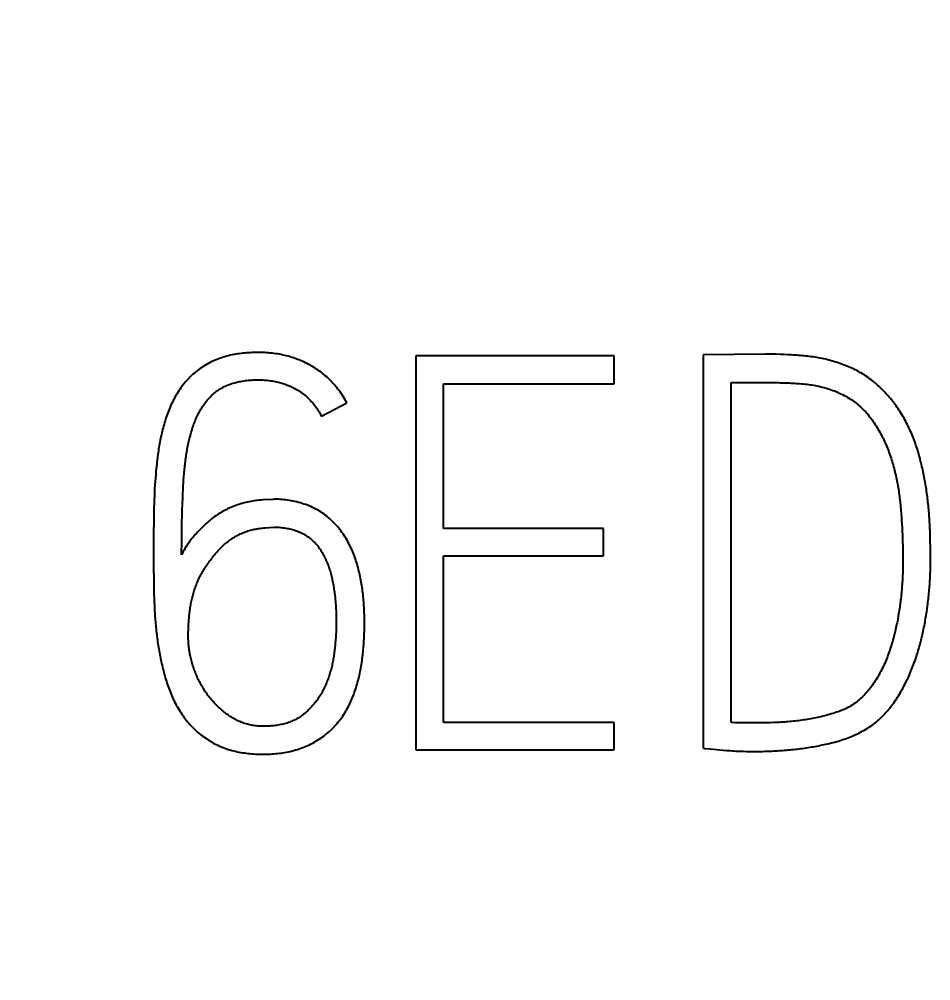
# Model space of a CAD drawing. Extents: x 0 to 420, y 0 to 297.
# Drawn here: x 124.046 to 127.734, y 167.212 to 171.105 of the extents above; entities that cross this region are included whole.
import ezdxf
from ezdxf.enums import TextEntityAlignment as Align

# ---------------------------------------------------------------- set-up
doc = ezdxf.new("R2010")
doc.units = 0
doc.header["$LTSCALE"] = 23.1
doc.layers.add('10100_DIM_FRONT', color=7, linetype='CONTINUOUS')
doc.layers.add('10500_FRONT_LABELING', color=7, linetype='CONTINUOUS')
doc.dimstyles.get("Standard").update_dxf_attribs({"dimtxt": 2.5, "dimasz": 2.5, "dimexe": 1.25, "dimexo": 0.625, "dimtad": 1, "dimcen": 2.5, "dimazin": 3, "dimtfac": 1, "dimtmove": 0, "dimatfit": 3})

# ---------------------------------------------------------------- blocks, each defined once
blk = doc.blocks.new('*D1')
at = {"layer": '10100_DIM_FRONT', "linetype": 'CONTINUOUS'}
for p, q in [((109.715618, 185.641363), (109.715618, 128.698883)), ((145.215618, 185.641363), (145.215618, 128.698883)), ((109.715618, 130.698883), (127.465618, 130.698883)), ((145.215618, 130.698883), (127.465618, 130.698883))]:
    blk.add_line(p, q, dxfattribs=at)
for points in [[(113.215618, 131.198883), (109.715618, 130.698883), (113.215618, 130.198883)], [(141.715618, 130.198883), (145.215618, 130.698883), (141.715618, 131.198883)]]:
    blk.add_solid(points, dxfattribs=at)
blk.add_text('35,5', height=3.5, dxfattribs=at).set_placement((123.63496, 131.573883), (133.13496, 131.573883), align=Align.FIT)

msp = doc.modelspace()

# ---------------------------------------------------------------- linework, layer by layer
at = {"layer": '10500_FRONT_LABELING', "color": 7, "linetype": 'CONTINUOUS'}
for p, q in [((127.1103, 169.7483), (127.0955, 169.7487)), ((125.6505, 169.7424), (125.6505, 168.1468)), ((126.4528, 169.7424), (125.6505, 169.7424)), ((126.4528, 169.6292), (126.4528, 169.7424)), ((126.8126, 169.7468), (126.8126, 168.1535)), ((127.1251, 169.7478), (127.1103, 169.7483)), ((127.1399, 169.7472), (127.1251, 169.7478)), ((127.1547, 169.7465), (127.1399, 169.7472)), ((126.9265, 168.2578), (126.9265, 169.6336)), ((125.7623, 169.0433), (125.7623, 169.6292)), ((125.7623, 169.6292), (126.4528, 169.6292)), ((125.2684, 169.4983), (125.3712, 169.5515)), ((124.6006, 169.2913), (124.5992, 169.2767)), ((124.5967, 169.2474), (124.5956, 169.2327)), ((124.5979, 169.262), (124.5967, 169.2474)), ((124.5992, 169.2767), (124.5979, 169.262)), ((124.7111, 169.2399), (124.712, 169.2525)), ((124.5947, 169.218), (124.5938, 169.2033)), ((124.5956, 169.2327), (124.5947, 169.218)), ((124.7089, 169.2021), (124.7095, 169.2147)), ((124.7095, 169.2147), (124.7103, 169.2273)), ((124.7103, 169.2273), (124.7111, 169.2399)), ((124.5925, 169.1738), (124.5919, 169.159)), ((124.5931, 169.1885), (124.5925, 169.1738)), ((124.5938, 169.2033), (124.5931, 169.1885)), ((124.7072, 169.1642), (124.708, 169.1831)), ((124.708, 169.1831), (124.7089, 169.2021)), ((124.5911, 169.1295), (124.5906, 169.1074)), ((124.5915, 169.1443), (124.5911, 169.1295)), ((124.5919, 169.159), (124.5915, 169.1443)), ((124.7065, 169.1453), (124.7072, 169.1642)), ((125.0717, 169.1609), (125.0315, 169.1587)), ((124.5906, 169.1074), (124.5901, 169.0778)), ((124.7044, 169.0695), (124.705, 169.0948)), ((124.705, 169.0948), (124.7057, 169.12)), ((127.6132, 169.117), (127.6143, 169.1028)), ((127.6143, 169.1028), (127.6153, 169.0885)), ((127.6153, 169.0885), (127.6162, 169.0743)), ((124.5901, 169.0778), (124.5894, 169.0188)), ((124.7039, 169.0442), (124.7044, 169.0695)), ((125.0405, 169.0456), (125.0762, 169.0478)), ((127.6162, 169.0743), (127.6171, 169.06)), ((127.6171, 169.06), (127.6178, 169.0457)), ((127.7306, 169.046), (127.7299, 169.0607)), ((124.5894, 169.0188), (124.5891, 168.9745)), ((124.7032, 168.9937), (124.7035, 169.019)), ((124.7035, 169.019), (124.7039, 169.0442)), ((126.4103, 169.0433), (125.7623, 169.0433)), ((126.4103, 168.9324), (126.4103, 169.0433)), ((127.6178, 169.0457), (127.6185, 169.0315)), ((127.6185, 169.0315), (127.6192, 169.0172)), ((127.6192, 169.0172), (127.6198, 169.0029)), ((127.7312, 169.0312), (127.7306, 169.046)), ((127.7316, 169.0164), (127.7312, 169.0312)), ((127.7322, 168.9942), (127.7316, 169.0164)), ((124.5891, 168.9745), (124.589, 168.9376)), ((124.703, 168.9558), (124.7031, 168.9747)), ((124.7031, 168.9747), (124.7032, 168.9937)), ((127.6198, 169.0029), (127.6203, 168.9886)), ((127.6203, 168.9886), (127.6207, 168.9742)), ((127.6207, 168.9742), (127.621, 168.9599)), ((127.7328, 168.9645), (127.7322, 168.9942)), ((124.589, 168.9376), (124.5891, 168.9082)), ((124.703, 168.9368), (124.703, 168.9558)), ((125.7623, 168.2578), (125.7623, 168.9324)), ((125.7623, 168.9324), (126.4103, 168.9324)), ((127.621, 168.9599), (127.6213, 168.9456)), ((127.6213, 168.9456), (127.6215, 168.9313)), ((127.6215, 168.9313), (127.6215, 168.9169)), ((127.733, 168.9497), (127.7328, 168.9645)), ((127.7332, 168.9349), (127.733, 168.9497)), ((124.5891, 168.9082), (124.5893, 168.8787)), ((124.5893, 168.8787), (124.5898, 168.8418)), ((124.5898, 168.8418), (124.5905, 168.7976)), ((124.5905, 168.7976), (124.591, 168.7755)), ((124.591, 168.7755), (124.5914, 168.7608)), ((124.5914, 168.7608), (124.5919, 168.746)), ((124.5919, 168.746), (124.5925, 168.7313)), ((124.5925, 168.7313), (124.5933, 168.7166)), ((125.3255, 168.5887), (125.3245, 168.578)), ((126.4528, 168.2578), (125.7623, 168.2578)), ((126.4528, 168.1468), (126.4528, 168.2578)), ((127.0199, 168.2555), (126.9984, 168.2555)), ((127.0415, 168.2556), (127.0199, 168.2555)), ((127.0558, 168.2557), (127.0415, 168.2556)), ((127.099, 168.2568), (127.0846, 168.2564)), ((127.1133, 168.2574), (127.099, 168.2568)), ((125.6505, 168.1468), (126.4528, 168.1468)), ((126.842, 168.1506), (126.8935, 168.1458)), ((126.8935, 168.1458), (126.9082, 168.1445)), ((126.989, 168.1405), (127.0037, 168.1402))]:
    msp.add_line(p, q, dxfattribs=at)
for points in [[(125.3712, 169.5515), (125.3677, 169.5581), (125.364, 169.5646), (125.3603, 169.571), (125.3564, 169.5774), (125.3524, 169.5836), (125.3483, 169.5898), (125.3441, 169.5958), (125.3398, 169.6018), (125.3353, 169.6077), (125.3308, 169.6135), (125.3261, 169.6192), (125.3213, 169.6248), (125.3163, 169.6304), (125.3113, 169.6358), (125.3061, 169.6412), (125.3008, 169.6464), (125.2954, 169.6516), (125.2899, 169.6566), (125.2843, 169.6615), (125.2786, 169.6663), (125.2728, 169.671), (125.267, 169.6755), (125.261, 169.6799), (125.255, 169.6841), (125.2489, 169.6883), (125.2427, 169.6923), (125.2364, 169.6962), (125.2301, 169.7), (125.2237, 169.7037), (125.2172, 169.7073), (125.2106, 169.7107), (125.2039, 169.714), (125.1972, 169.7172), (125.1904, 169.7203), (125.1835, 169.7232), (125.1766, 169.7261), (125.1697, 169.7287), (125.1627, 169.7313), (125.1557, 169.7337), (125.1487, 169.736), (125.1416, 169.7381), (125.1345, 169.7401), (125.1273, 169.742), (125.1201, 169.7438), (125.1129, 169.7454), (125.1056, 169.7469), (125.0984, 169.7483), (125.091, 169.7496), (125.0837, 169.7507), (125.0763, 169.7517), (125.0689, 169.7526), (125.0614, 169.7534), (125.054, 169.754), (125.0466, 169.7546), (125.0392, 169.755), (125.0318, 169.7553), (125.0244, 169.7555), (125.0171, 169.7557), (125.0097, 169.7557), (125.0023, 169.7556), (124.9949, 169.7555), (124.9876, 169.7552), (124.9802, 169.7549), (124.9729, 169.7544), (124.9655, 169.7539), (124.9582, 169.7533), (124.9508, 169.7525), (124.9435, 169.7517), (124.9362, 169.7507), (124.9288, 169.7497), (124.9215, 169.7485), (124.9142, 169.7472), (124.9069, 169.7458), (124.8996, 169.7442), (124.8923, 169.7425), (124.8851, 169.7406), (124.8779, 169.7386), (124.8708, 169.7365), (124.8637, 169.7342), (124.8567, 169.7317), (124.8498, 169.7291), (124.8429, 169.7263), (124.8361, 169.7234), (124.8294, 169.7204), (124.8227, 169.7172), (124.8161, 169.7138), (124.8096, 169.7103), (124.8031, 169.7066), (124.7967, 169.7028), (124.7903, 169.6989), (124.7841, 169.6948), (124.7779, 169.6906), (124.7719, 169.6862), (124.7659, 169.6817), (124.7601, 169.6772), (124.7544, 169.6724), (124.7488, 169.6676), (124.7434, 169.6626), (124.7381, 169.6575), (124.7328, 169.6523), (124.7277, 169.6469), (124.7227, 169.6414), (124.7179, 169.6358), (124.7131, 169.6301), (124.7085, 169.6242), (124.704, 169.6183), (124.6996, 169.6123), (124.6953, 169.6062), (124.6912, 169.6), (124.6871, 169.5937), (124.6833, 169.5874), (124.6795, 169.5811), (124.6758, 169.5747), (124.6723, 169.5682), (124.6689, 169.5616), (124.6655, 169.555), (124.6623, 169.5484), (124.6593, 169.5417), (124.6563, 169.5349), (124.6534, 169.528), (124.6507, 169.5212), (124.648, 169.5142), (124.6455, 169.5072), (124.643, 169.5002), (124.6406, 169.4931), (124.6383, 169.486), (124.6361, 169.4789), (124.634, 169.4718), (124.6319, 169.4647), (124.6299, 169.4576), (124.628, 169.4505), (124.6262, 169.4433), (124.6244, 169.4362), (124.6227, 169.429), (124.621, 169.4218), (124.6194, 169.4146), (124.6179, 169.4074), (124.6164, 169.4002), (124.615, 169.393), (124.6136, 169.3858), (124.6123, 169.3786), (124.6111, 169.3714), (124.6099, 169.3641), (124.6088, 169.3569), (124.6077, 169.3496), (124.6067, 169.3423), (124.6057, 169.3351), (124.6047, 169.3278), (124.6038, 169.3205), (124.603, 169.3132), (124.6022, 169.3059), (124.6006, 169.2913)], [(127.0955, 169.7487), (127.0881, 169.7489), (127.0807, 169.749), (127.0732, 169.749), (127.0658, 169.7491), (126.8126, 169.7468)], [(127.7228, 169.149), (127.722, 169.1563), (127.7212, 169.1636), (127.7203, 169.171), (127.7193, 169.1783), (127.7184, 169.1856), (127.7174, 169.1929), (127.7163, 169.2002), (127.7152, 169.2075), (127.7141, 169.2148), (127.7129, 169.222), (127.7117, 169.2293), (127.7104, 169.2366), (127.7091, 169.2438), (127.7077, 169.2511), (127.7062, 169.2583), (127.7048, 169.2656), (127.7032, 169.2728), (127.7017, 169.2801), (127.7, 169.2873), (127.6984, 169.2945), (127.6967, 169.3017), (127.6949, 169.3089), (127.6932, 169.3161), (127.6913, 169.3233), (127.6894, 169.3305), (127.6875, 169.3377), (127.6854, 169.3449), (127.6834, 169.352), (127.6812, 169.3592), (127.679, 169.3664), (127.6767, 169.3735), (127.6743, 169.3806), (127.6719, 169.3876), (127.6694, 169.3947), (127.6668, 169.4016), (127.6641, 169.4086), (127.6613, 169.4155), (127.6585, 169.4224), (127.6556, 169.4292), (127.6526, 169.436), (127.6495, 169.4428), (127.6464, 169.4495), (127.6432, 169.4562), (127.6399, 169.4628), (127.6365, 169.4695), (127.6331, 169.476), (127.6295, 169.4826), (127.6259, 169.4891), (127.6223, 169.4956), (127.6185, 169.502), (127.6146, 169.5084), (127.6107, 169.5147), (127.6066, 169.521), (127.6025, 169.5272), (127.5982, 169.5334), (127.5939, 169.5395), (127.5895, 169.5456), (127.585, 169.5515), (127.5805, 169.5574), (127.5759, 169.5632), (127.5711, 169.569), (127.5664, 169.5746), (127.5615, 169.5802), (127.5566, 169.5858), (127.5516, 169.5912), (127.5466, 169.5966), (127.5414, 169.6019), (127.5362, 169.6072), (127.5309, 169.6124), (127.5256, 169.6175), (127.5201, 169.6225), (127.5146, 169.6274), (127.509, 169.6322), (127.5032, 169.637), (127.4974, 169.6417), (127.4915, 169.6462), (127.4855, 169.6507), (127.4794, 169.6551), (127.4732, 169.6593), (127.4669, 169.6635), (127.4605, 169.6675), (127.4542, 169.6713), (127.4477, 169.6751), (127.4412, 169.6787), (127.4346, 169.6822), (127.428, 169.6856), (127.4214, 169.6888), (127.4147, 169.692), (127.4079, 169.6951), (127.4011, 169.698), (127.3942, 169.7009), (127.3874, 169.7036), (127.3804, 169.7063), (127.3734, 169.7089), (127.3664, 169.7113), (127.3594, 169.7137), (127.3523, 169.7161), (127.3452, 169.7183), (127.338, 169.7204), (127.3308, 169.7225), (127.3236, 169.7245), (127.3163, 169.7263), (127.309, 169.7281), (127.3018, 169.7297), (127.2945, 169.7313), (127.2872, 169.7327), (127.2799, 169.7341), (127.2726, 169.7353), (127.2653, 169.7365), (127.2579, 169.7376), (127.2506, 169.7386), (127.2432, 169.7395), (127.2359, 169.7404), (127.2285, 169.7411), (127.2212, 169.7419), (127.2138, 169.7426), (127.2064, 169.7432), (127.1991, 169.7438), (127.1917, 169.7443), (127.1843, 169.7448), (127.1769, 169.7453), (127.1695, 169.7457), (127.1547, 169.7465)], [(124.712, 169.2525), (124.713, 169.2651), (124.7135, 169.2714), (124.7141, 169.2777), (124.7146, 169.284), (124.7153, 169.2903), (124.7159, 169.2966), (124.7166, 169.3029), (124.7174, 169.3092), (124.7182, 169.3154), (124.719, 169.3217), (124.7199, 169.328), (124.7208, 169.3343), (124.7217, 169.3405), (124.7227, 169.3468), (124.7238, 169.353), (124.7249, 169.3592), (124.726, 169.3654), (124.7272, 169.3716), (124.7284, 169.3778), (124.7297, 169.384), (124.731, 169.3901), (124.7324, 169.3963), (124.7338, 169.4024), (124.7353, 169.4085), (124.7368, 169.4146), (124.7384, 169.4207), (124.7401, 169.4267), (124.7418, 169.4328), (124.7436, 169.4388), (124.7455, 169.4448), (124.7474, 169.4508), (124.7494, 169.4567), (124.7515, 169.4627), (124.7537, 169.4686), (124.7559, 169.4745), (124.7583, 169.4804), (124.7607, 169.4862), (124.7633, 169.492), (124.7659, 169.4978), (124.7687, 169.5036), (124.7716, 169.5093), (124.7746, 169.5149), (124.7777, 169.5205), (124.7809, 169.526), (124.7842, 169.5314), (124.7877, 169.5368), (124.7912, 169.542), (124.7949, 169.5472), (124.7987, 169.5523), (124.8026, 169.5573), (124.8066, 169.5623), (124.8108, 169.5671), (124.8151, 169.5719), (124.8195, 169.5765), (124.8241, 169.581), (124.8287, 169.5854), (124.8335, 169.5896), (124.8384, 169.5936), (124.8433, 169.5975), (124.8484, 169.6012), (124.8537, 169.6048), (124.859, 169.6082), (124.8644, 169.6114), (124.87, 169.6145), (124.8756, 169.6174), (124.8814, 169.6202), (124.8872, 169.6228), (124.8932, 169.6252), (124.8992, 169.6274), (124.9052, 169.6295), (124.9113, 169.6314), (124.9174, 169.6331), (124.9235, 169.6347), (124.9297, 169.6362), (124.9359, 169.6375), (124.9421, 169.6387), (124.9484, 169.6398), (124.9547, 169.6408), (124.961, 169.6417), (124.9673, 169.6424), (124.9737, 169.643), (124.98, 169.6436), (124.9864, 169.644), (124.9928, 169.6443), (124.9991, 169.6446), (125.0055, 169.6447), (125.0118, 169.6447), (125.0181, 169.6447), (125.0245, 169.6445), (125.0308, 169.6443), (125.0371, 169.6439), (125.0434, 169.6435), (125.0497, 169.6429), (125.0559, 169.6422), (125.0622, 169.6414), (125.0685, 169.6405), (125.0747, 169.6394), (125.081, 169.6382), (125.0872, 169.6369), (125.0934, 169.6355), (125.0996, 169.6339), (125.1058, 169.6321), (125.112, 169.6303), (125.118, 169.6283), (125.124, 169.6261), (125.13, 169.6239), (125.1359, 169.6215), (125.1417, 169.619), (125.1475, 169.6163), (125.1532, 169.6136), (125.1589, 169.6107), (125.1645, 169.6076), (125.17, 169.6044), (125.1755, 169.6011), (125.1809, 169.5977), (125.1862, 169.5941), (125.1914, 169.5904), (125.1965, 169.5865), (125.2015, 169.5826), (125.2064, 169.5785), (125.2112, 169.5743), (125.2158, 169.57), (125.2203, 169.5656), (125.2247, 169.561), (125.229, 169.5564), (125.2332, 169.5516), (125.2373, 169.5467), (125.2412, 169.5417), (125.2451, 169.5366), (125.2488, 169.5314), (125.2524, 169.5261), (125.2559, 169.5207), (125.2592, 169.5152), (125.2624, 169.5096), (125.2655, 169.504), (125.2684, 169.4983)], [(126.9265, 169.6336), (127.1103, 169.6336), (127.1175, 169.6335), (127.1247, 169.6334), (127.1319, 169.6333), (127.1391, 169.6331), (127.1463, 169.6329), (127.1534, 169.6326), (127.1606, 169.6323), (127.1678, 169.632), (127.175, 169.6316), (127.1821, 169.6312), (127.1893, 169.6307), (127.1965, 169.6302), (127.2036, 169.6297), (127.2108, 169.6291), (127.2179, 169.6284), (127.2251, 169.6277), (127.2322, 169.6269), (127.2393, 169.6261), (127.2464, 169.6251), (127.2535, 169.6241), (127.2606, 169.6229), (127.2677, 169.6217), (127.2748, 169.6203), (127.2818, 169.6188), (127.2889, 169.6172), (127.2959, 169.6155), (127.3029, 169.6136), (127.3099, 169.6116), (127.3169, 169.6094), (127.3238, 169.6072), (127.3306, 169.6048), (127.3375, 169.6023), (127.3442, 169.5998), (127.351, 169.5971), (127.3576, 169.5943), (127.3642, 169.5914), (127.3708, 169.5884), (127.3773, 169.5852), (127.3837, 169.5819), (127.3901, 169.5785), (127.3964, 169.5749), (127.4026, 169.5712), (127.4088, 169.5673), (127.4149, 169.5633), (127.4209, 169.5592), (127.4268, 169.5549), (127.4326, 169.5505), (127.4382, 169.5459), (127.4437, 169.5413), (127.4491, 169.5365), (127.4543, 169.5316), (127.4595, 169.5266), (127.4645, 169.5214), (127.4694, 169.5162), (127.4742, 169.5108), (127.4789, 169.5054), (127.4835, 169.4998), (127.488, 169.4941), (127.4924, 169.4884), (127.4967, 169.4825), (127.5009, 169.4766), (127.505, 169.4706), (127.509, 169.4645), (127.5129, 169.4584), (127.5167, 169.4523), (127.5205, 169.4461), (127.5241, 169.4399), (127.5277, 169.4336), (127.5312, 169.4273), (127.5346, 169.421), (127.5379, 169.4146), (127.5411, 169.4082), (127.5442, 169.4017), (127.5473, 169.3952), (127.5502, 169.3886), (127.5531, 169.3821), (127.5559, 169.3754), (127.5586, 169.3688), (127.5612, 169.362), (127.5638, 169.3553), (127.5662, 169.3485), (127.5686, 169.3417), (127.571, 169.3349), (127.5732, 169.328), (127.5754, 169.3211), (127.5775, 169.3141), (127.5796, 169.3072), (127.5816, 169.3002), (127.5835, 169.2933), (127.5854, 169.2863), (127.5872, 169.2793), (127.5889, 169.2723), (127.5906, 169.2653), (127.5922, 169.2583), (127.5938, 169.2513), (127.5953, 169.2443), (127.5968, 169.2373), (127.5982, 169.2302), (127.5995, 169.2232), (127.6008, 169.2162), (127.602, 169.2091), (127.6032, 169.2021), (127.6043, 169.195), (127.6053, 169.188), (127.6063, 169.1809), (127.6073, 169.1738), (127.6082, 169.1667), (127.609, 169.1596), (127.6098, 169.1526), (127.6106, 169.1455), (127.6113, 169.1384), (127.6119, 169.1312), (127.6126, 169.1241), (127.6132, 169.117)], [(125.0315, 169.1587), (125.0244, 169.1583), (125.0174, 169.1577), (125.0104, 169.157), (125.0034, 169.1561), (124.9964, 169.1551), (124.9895, 169.154), (124.9826, 169.1528), (124.9757, 169.1514), (124.9689, 169.1499), (124.9621, 169.1483), (124.9553, 169.1466), (124.9485, 169.1447), (124.9418, 169.1427), (124.9351, 169.1406), (124.9284, 169.1383), (124.9218, 169.1359), (124.9152, 169.1334), (124.9086, 169.1308), (124.9021, 169.1281), (124.8956, 169.1252), (124.8892, 169.1222), (124.8829, 169.1191), (124.8767, 169.1159), (124.8705, 169.1126), (124.8644, 169.1091), (124.8584, 169.1055), (124.8525, 169.1018), (124.8466, 169.098), (124.8409, 169.0941), (124.8352, 169.09), (124.8296, 169.0858), (124.824, 169.0815), (124.8186, 169.0771), (124.8132, 169.0725), (124.8078, 169.0679), (124.8026, 169.0632), (124.7974, 169.0583), (124.7923, 169.0535), (124.7873, 169.0485), (124.7823, 169.0435), (124.7774, 169.0385), (124.7725, 169.0334), (124.7677, 169.0283), (124.763, 169.0231), (124.7582, 169.018), (124.7536, 169.0127), (124.749, 169.0075), (124.7445, 169.0021), (124.7401, 168.9967), (124.7358, 168.9911), (124.7317, 168.9855), (124.7277, 168.9797), (124.7238, 168.9739), (124.72, 168.9679), (124.7164, 168.9619), (124.7129, 168.9558), (124.7095, 168.9495), (124.7062, 168.9432), (124.703, 168.9368)], [(124.7057, 169.12), (124.7063, 169.139), (124.7065, 169.1453)], [(125.3777, 168.3222), (125.3811, 168.3288), (125.3844, 168.3355), (125.3875, 168.3423), (125.3906, 168.3491), (125.3935, 168.3559), (125.3963, 168.3629), (125.3991, 168.3698), (125.4017, 168.3768), (125.4042, 168.3839), (125.4066, 168.391), (125.4089, 168.3982), (125.4111, 168.4054), (125.4132, 168.4126), (125.4152, 168.4198), (125.4172, 168.427), (125.419, 168.4343), (125.4207, 168.4416), (125.4224, 168.4488), (125.4239, 168.4561), (125.4254, 168.4634), (125.4268, 168.4707), (125.4282, 168.478), (125.4295, 168.4854), (125.4307, 168.4927), (125.4318, 168.5001), (125.4329, 168.5074), (125.4339, 168.5148), (125.4348, 168.5221), (125.4357, 168.5295), (125.4366, 168.5369), (125.4373, 168.5443), (125.438, 168.5517), (125.4387, 168.5591), (125.4393, 168.5665), (125.4399, 168.5739), (125.4404, 168.5814), (125.4408, 168.5888), (125.4412, 168.5963), (125.4416, 168.6037), (125.4419, 168.6112), (125.4421, 168.6186), (125.4423, 168.6261), (125.4425, 168.6336), (125.4426, 168.6411), (125.4427, 168.6486), (125.4427, 168.656), (125.4427, 168.6635), (125.4426, 168.671), (125.4425, 168.6785), (125.4424, 168.6859), (125.4422, 168.6934), (125.442, 168.7008), (125.4417, 168.7082), (125.4414, 168.7157), (125.441, 168.7231), (125.4406, 168.7305), (125.4401, 168.7379), (125.4395, 168.7453), (125.4389, 168.7527), (125.4383, 168.7601), (125.4376, 168.7675), (125.4368, 168.7749), (125.436, 168.7823), (125.4351, 168.7896), (125.4341, 168.797), (125.4331, 168.8043), (125.432, 168.8116), (125.4308, 168.8189), (125.4296, 168.8263), (125.4283, 168.8336), (125.4269, 168.8408), (125.4254, 168.8481), (125.4239, 168.8554), (125.4222, 168.8627), (125.4205, 168.8699), (125.4188, 168.8771), (125.4169, 168.8844), (125.4149, 168.8916), (125.4128, 168.8988), (125.4106, 168.906), (125.4083, 168.9131), (125.4059, 168.9203), (125.4034, 168.9274), (125.4008, 168.9345), (125.3981, 168.9415), (125.3952, 168.9485), (125.3923, 168.9554), (125.3892, 168.9623), (125.386, 168.9691), (125.3827, 168.9758), (125.3793, 168.9825), (125.3757, 168.9891), (125.3721, 168.9956), (125.3682, 169.0021), (125.3643, 169.0085), (125.3602, 169.0149), (125.356, 169.0211), (125.3517, 169.0273), (125.3472, 169.0334), (125.3426, 169.0394), (125.3379, 169.0453), (125.3331, 169.051), (125.3281, 169.0567), (125.3231, 169.0622), (125.3179, 169.0676), (125.3126, 169.0728), (125.3072, 169.078), (125.3016, 169.083), (125.2959, 169.0878), (125.2901, 169.0926), (125.2842, 169.0972), (125.2781, 169.1017), (125.2719, 169.106), (125.2656, 169.1102), (125.2591, 169.1142), (125.2526, 169.118), (125.246, 169.1216), (125.2394, 169.1251), (125.2326, 169.1283), (125.2258, 169.1314), (125.2189, 169.1343), (125.2119, 169.137), (125.2049, 169.1396), (125.1978, 169.142), (125.1906, 169.1443), (125.1834, 169.1465), (125.1761, 169.1485), (125.1688, 169.1503), (125.1614, 169.1521), (125.1541, 169.1537), (125.1467, 169.1552), (125.1393, 169.1565), (125.1318, 169.1577), (125.1244, 169.1588), (125.1169, 169.1597), (125.1095, 169.1604), (125.102, 169.1609), (125.0944, 169.1612), (125.0869, 169.1613), (125.0793, 169.1613), (125.0717, 169.1609)], [(127.7299, 169.0607), (127.7295, 169.0681), (127.7291, 169.0755), (127.7287, 169.0829), (127.7281, 169.0902), (127.7276, 169.0976), (127.727, 169.105), (127.7264, 169.1123), (127.7258, 169.1197), (127.7251, 169.127), (127.7243, 169.1343), (127.7228, 169.149)], [(125.0762, 169.0478), (125.0817, 169.048), (125.0871, 169.0481), (125.0925, 169.048), (125.0979, 169.0477), (125.1033, 169.0473), (125.1087, 169.0468), (125.114, 169.0461), (125.1194, 169.0453), (125.1247, 169.0444), (125.13, 169.0434), (125.1353, 169.0423), (125.1406, 169.0411), (125.1458, 169.0398), (125.1511, 169.0384), (125.1563, 169.0369), (125.1615, 169.0353), (125.1666, 169.0336), (125.1717, 169.0318), (125.1767, 169.0298), (125.1816, 169.0277), (125.1865, 169.0255), (125.1913, 169.0231), (125.1961, 169.0207), (125.2007, 169.018), (125.2053, 169.0153), (125.2099, 169.0124), (125.2143, 169.0093), (125.2187, 169.0061), (125.223, 169.0028), (125.2272, 168.9993), (125.2313, 168.9957), (125.2353, 168.992), (125.2391, 168.9882), (125.2429, 168.9843), (125.2465, 168.9804), (125.25, 168.9763), (125.2534, 168.9721), (125.2567, 168.9678), (125.2599, 168.9635), (125.263, 168.959), (125.266, 168.9545), (125.2689, 168.9499), (125.2717, 168.9453), (125.2745, 168.9406), (125.2771, 168.9359), (125.2796, 168.9311), (125.282, 168.9263), (125.2843, 168.9214), (125.2866, 168.9166), (125.2888, 168.9116), (125.2909, 168.9067), (125.2929, 168.9017), (125.2948, 168.8967), (125.2967, 168.8916), (125.2984, 168.8866), (125.3002, 168.8815), (125.3018, 168.8763), (125.3034, 168.8712), (125.3049, 168.866), (125.3064, 168.8608), (125.3077, 168.8555), (125.3091, 168.8503), (125.3103, 168.845), (125.3116, 168.8398), (125.3127, 168.8345), (125.3138, 168.8292), (125.3149, 168.824), (125.3159, 168.8187), (125.3168, 168.8134), (125.3177, 168.8081), (125.3186, 168.8028), (125.3194, 168.7975), (125.3202, 168.7922), (125.321, 168.7869), (125.3217, 168.7816), (125.3224, 168.7763), (125.323, 168.771), (125.3236, 168.7656), (125.3242, 168.7603), (125.3247, 168.755), (125.3252, 168.7497), (125.3257, 168.7443), (125.3261, 168.739), (125.3265, 168.7337), (125.3268, 168.7283), (125.3272, 168.723), (125.3275, 168.7176), (125.3277, 168.7123), (125.328, 168.7069), (125.3282, 168.7015), (125.3283, 168.6962), (125.3285, 168.6908), (125.3286, 168.6854), (125.3287, 168.6801), (125.3287, 168.6747), (125.3287, 168.6693), (125.3287, 168.6639), (125.3287, 168.6586), (125.3287, 168.6532), (125.3286, 168.6478), (125.3285, 168.6424), (125.3283, 168.637), (125.3281, 168.6316), (125.3279, 168.6262), (125.3277, 168.6209), (125.3274, 168.6155), (125.3271, 168.6101), (125.3267, 168.6048), (125.3263, 168.5994), (125.3259, 168.5941), (125.3255, 168.5887)], [(125.0658, 168.2434), (125.0604, 168.243), (125.055, 168.2426), (125.0496, 168.2424), (125.0442, 168.2423), (125.0388, 168.2422), (125.0334, 168.2422), (125.028, 168.2423), (125.0226, 168.2425), (125.0172, 168.2428), (125.0118, 168.2432), (125.0063, 168.2437), (125.0009, 168.2443), (124.9955, 168.245), (124.9901, 168.2459), (124.9847, 168.2469), (124.9793, 168.248), (124.974, 168.2492), (124.9688, 168.2505), (124.9636, 168.252), (124.9584, 168.2536), (124.9533, 168.2553), (124.9482, 168.2572), (124.9432, 168.2592), (124.9382, 168.2613), (124.9332, 168.2635), (124.9283, 168.2658), (124.9234, 168.2683), (124.9186, 168.2709), (124.9138, 168.2735), (124.9091, 168.2763), (124.9045, 168.2792), (124.8999, 168.2821), (124.8954, 168.2851), (124.8909, 168.2882), (124.8865, 168.2913), (124.8821, 168.2945), (124.8778, 168.2978), (124.8736, 168.3011), (124.8694, 168.3045), (124.8652, 168.308), (124.8611, 168.3115), (124.8571, 168.3151), (124.8531, 168.3188), (124.8491, 168.3225), (124.8452, 168.3262), (124.8414, 168.3301), (124.8376, 168.334), (124.8338, 168.338), (124.8301, 168.342), (124.8265, 168.3461), (124.823, 168.3502), (124.8195, 168.3544), (124.8161, 168.3586), (124.8127, 168.3629), (124.8094, 168.3672), (124.8062, 168.3716), (124.8031, 168.376), (124.8, 168.3804), (124.7969, 168.3849), (124.794, 168.3894), (124.7911, 168.394), (124.7882, 168.3986), (124.7855, 168.4032), (124.7827, 168.4079), (124.7801, 168.4127), (124.7775, 168.4175), (124.775, 168.4223), (124.7725, 168.4272), (124.7702, 168.4321), (124.7678, 168.437), (124.7656, 168.442), (124.7634, 168.447), (124.7613, 168.452), (124.7593, 168.457), (124.7573, 168.4621), (124.7554, 168.4671), (124.7536, 168.4722), (124.7518, 168.4774), (124.7501, 168.4825), (124.7485, 168.4876), (124.7469, 168.4928), (124.7454, 168.498), (124.744, 168.5032), (124.7426, 168.5084), (124.7412, 168.5137), (124.74, 168.5189), (124.7388, 168.5242), (124.7377, 168.5295), (124.7366, 168.5348), (124.7356, 168.5402), (124.7347, 168.5456), (124.7338, 168.5509), (124.7331, 168.5563), (124.7324, 168.5618), (124.7318, 168.5672), (124.7313, 168.5726), (124.7309, 168.578), (124.7305, 168.5834), (124.7303, 168.5888), (124.73, 168.5942), (124.7299, 168.5996), (124.7298, 168.6049), (124.7298, 168.6103), (124.7298, 168.6157), (124.7299, 168.6211), (124.73, 168.6265), (124.7301, 168.6318), (124.7303, 168.6372), (124.7305, 168.6426), (124.7308, 168.648), (124.731, 168.6533), (124.7313, 168.6587), (124.7316, 168.6641), (124.732, 168.6694), (124.7324, 168.6748), (124.7328, 168.6801), (124.7333, 168.6855), (124.7338, 168.6909), (124.7344, 168.6962), (124.735, 168.7016), (124.7356, 168.7069), (124.7363, 168.7123), (124.7371, 168.7176), (124.7379, 168.723), (124.7387, 168.7283), (124.7396, 168.7336), (124.7406, 168.739), (124.7416, 168.7443), (124.7427, 168.7496), (124.7439, 168.7549), (124.7451, 168.7602), (124.7463, 168.7655), (124.7477, 168.7707), (124.7491, 168.776), (124.7505, 168.7811), (124.7521, 168.7863), (124.7537, 168.7914), (124.7553, 168.7965), (124.7571, 168.8016), (124.7589, 168.8066), (124.7608, 168.8117), (124.7627, 168.8166), (124.7648, 168.8216), (124.7669, 168.8265), (124.769, 168.8314), (124.7712, 168.8363), (124.7735, 168.8412), (124.7759, 168.846), (124.7783, 168.8508), (124.7808, 168.8556), (124.7833, 168.8603), (124.786, 168.865), (124.7887, 168.8697), (124.7915, 168.8744), (124.7943, 168.879), (124.7973, 168.8836), (124.8003, 168.8881), (124.8033, 168.8926), (124.8064, 168.8971), (124.8095, 168.9015), (124.8127, 168.9059), (124.8159, 168.9103), (124.8192, 168.9146), (124.8224, 168.9189), (124.8257, 168.9232), (124.8291, 168.9275), (124.8325, 168.9317), (124.8359, 168.9359), (124.8393, 168.94), (124.8428, 168.9442), (124.8463, 168.9482), (124.8499, 168.9523), (124.8536, 168.9563), (124.8573, 168.9602), (124.861, 168.9641), (124.8649, 168.9679), (124.8688, 168.9716), (124.8727, 168.9753), (124.8768, 168.979), (124.8809, 168.9826), (124.8851, 168.9861), (124.8894, 168.9895), (124.8937, 168.9929), (124.8981, 168.9961), (124.9026, 168.9993), (124.9071, 169.0024), (124.9116, 169.0053), (124.9163, 169.0082), (124.9209, 169.0109), (124.9256, 169.0136), (124.9304, 169.0161), (124.9353, 169.0186), (124.9402, 169.0209), (124.9451, 169.0232), (124.9501, 169.0253), (124.9551, 169.0274), (124.9602, 169.0293), (124.9654, 169.0311), (124.9706, 169.0329)], [(124.9706, 169.0329), (124.9759, 169.0345), (124.9811, 169.036), (124.9864, 169.0374), (124.9918, 169.0386), (124.9971, 169.0398), (125.0025, 169.0409), (125.0078, 169.0418), (125.0132, 169.0427), (125.0186, 169.0435), (125.0241, 169.0441), (125.0295, 169.0447), (125.035, 169.0452), (125.0405, 169.0456)], [(127.0769, 168.1412), (127.0843, 168.1414), (127.0916, 168.1418), (127.0989, 168.1421), (127.1062, 168.1425), (127.1135, 168.1429), (127.1208, 168.1434), (127.1281, 168.1439), (127.1354, 168.1444), (127.1427, 168.145), (127.15, 168.1456), (127.1573, 168.1462), (127.1646, 168.1469), (127.1719, 168.1476), (127.1792, 168.1484), (127.1864, 168.1492), (127.1937, 168.15), (127.201, 168.1509), (127.2083, 168.1518), (127.2156, 168.1528), (127.2229, 168.1538), (127.2301, 168.1549), (127.2374, 168.156), (127.2447, 168.1571), (127.2519, 168.1583), (127.2592, 168.1595), (127.2665, 168.1608), (127.2737, 168.1622), (127.281, 168.1636), (127.2882, 168.165), (127.2955, 168.1665), (127.3027, 168.168), (127.31, 168.1696), (127.3172, 168.1713), (127.3245, 168.173), (127.3317, 168.1747), (127.339, 168.1765), (127.3462, 168.1784), (127.3534, 168.1804), (127.3606, 168.1825), (127.3678, 168.1847), (127.3749, 168.1869), (127.382, 168.1893), (127.389, 168.1917), (127.396, 168.1943), (127.403, 168.1969), (127.4099, 168.1997), (127.4167, 168.2025), (127.4236, 168.2055), (127.4303, 168.2085), (127.4371, 168.2117), (127.4438, 168.2149), (127.4504, 168.2183), (127.457, 168.2217), (127.4635, 168.2253), (127.47, 168.2291), (127.4764, 168.2329), (127.4827, 168.237), (127.489, 168.2411), (127.4951, 168.2454), (127.5012, 168.2498), (127.5071, 168.2544), (127.5129, 168.259), (127.5185, 168.2638), (127.5241, 168.2686), (127.5295, 168.2736), (127.5349, 168.2787), (127.5401, 168.2839), (127.5452, 168.2892), (127.5502, 168.2946), (127.5551, 168.3001), (127.56, 168.3057), (127.5647, 168.3114), (127.5693, 168.3172), (127.5739, 168.3231), (127.5784, 168.329), (127.5827, 168.335), (127.5871, 168.3411), (127.5913, 168.3473), (127.5954, 168.3535), (127.5995, 168.3597), (127.6034, 168.366), (127.6073, 168.3724), (127.6111, 168.3787), (127.6149, 168.3851), (127.6185, 168.3916), (127.6221, 168.398), (127.6256, 168.4045), (127.6291, 168.4111), (127.6324, 168.4177), (127.6357, 168.4243), (127.6389, 168.4309), (127.6421, 168.4376), (127.6451, 168.4443), (127.6481, 168.4511), (127.651, 168.4579), (127.6539, 168.4647), (127.6567, 168.4715), (127.6594, 168.4784), (127.662, 168.4853), (127.6646, 168.4922), (127.6672, 168.4992), (127.6696, 168.5062), (127.6721, 168.5132), (127.6744, 168.5203), (127.6767, 168.5273), (127.679, 168.5344), (127.6812, 168.5415), (127.6833, 168.5487), (127.6854, 168.5558), (127.6875, 168.5629), (127.6895, 168.5701), (127.6914, 168.5772), (127.6933, 168.5844), (127.6951, 168.5916), (127.6969, 168.5987), (127.6987, 168.6059), (127.7004, 168.6131), (127.702, 168.6203), (127.7036, 168.6275), (127.7051, 168.6347), (127.7066, 168.6419), (127.7081, 168.6491), (127.7095, 168.6564), (127.7108, 168.6636), (127.7121, 168.6708), (127.7133, 168.6781), (127.7146, 168.6853), (127.7157, 168.6926), (127.7168, 168.6999), (127.7179, 168.7071), (127.719, 168.7144), (127.72, 168.7217), (127.7209, 168.729), (127.7219, 168.7362), (127.7227, 168.7435), (127.7236, 168.7508), (127.7244, 168.7581), (127.7252, 168.7654), (127.726, 168.7728), (127.7267, 168.7801), (127.7274, 168.7874), (127.728, 168.7947), (127.7286, 168.8021), (127.7292, 168.8094), (127.7297, 168.8167), (127.7302, 168.8241), (127.7307, 168.8314), (127.7311, 168.8388), (127.7315, 168.8461), (127.7318, 168.8535), (127.7321, 168.8609), (127.7324, 168.8683), (127.7326, 168.8756), (127.7328, 168.883), (127.733, 168.8904), (127.7331, 168.8978), (127.7332, 168.9052), (127.7332, 168.9126), (127.7332, 168.92), (127.7332, 168.9349)], [(127.6215, 168.9169), (127.6215, 168.9025), (127.6214, 168.8954), (127.6213, 168.8882), (127.6211, 168.881), (127.621, 168.8739), (127.6208, 168.8667), (127.6205, 168.8596), (127.6202, 168.8524), (127.6199, 168.8453), (127.6195, 168.8381), (127.6191, 168.831), (127.6186, 168.8239), (127.6182, 168.8168), (127.6176, 168.8096), (127.6171, 168.8025), (127.6165, 168.7954), (127.6158, 168.7883), (127.6151, 168.7812), (127.6144, 168.7741), (127.6137, 168.767), (127.6129, 168.76), (127.6121, 168.7529), (127.6112, 168.7458), (127.6103, 168.7387), (127.6094, 168.7317), (127.6084, 168.7246), (127.6073, 168.7176), (127.6063, 168.7105), (127.6052, 168.7035), (127.604, 168.6964), (127.6028, 168.6894), (127.6016, 168.6824), (127.6003, 168.6753), (127.599, 168.6683), (127.5976, 168.6613), (127.5961, 168.6543), (127.5946, 168.6473), (127.5931, 168.6403), (127.5915, 168.6334), (127.5899, 168.6264), (127.5882, 168.6194), (127.5864, 168.6124), (127.5846, 168.6055), (127.5827, 168.5985), (127.5808, 168.5916), (127.5789, 168.5847), (127.5768, 168.5778), (127.5748, 168.5709), (127.5726, 168.564), (127.5704, 168.5572), (127.5682, 168.5504), (127.5658, 168.5436), (127.5635, 168.5368), (127.561, 168.5301), (127.5585, 168.5233)], [(124.5933, 168.7166), (124.5937, 168.7092), (124.5941, 168.7019), (124.5946, 168.6945), (124.5951, 168.6872), (124.5957, 168.6798), (124.5963, 168.6725), (124.5969, 168.6651), (124.5975, 168.6578), (124.5982, 168.6504), (124.5989, 168.6431), (124.5997, 168.6357), (124.6005, 168.6284), (124.6013, 168.6211), (124.6021, 168.6137), (124.603, 168.6064), (124.6039, 168.599), (124.6049, 168.5917), (124.6059, 168.5844), (124.607, 168.577), (124.608, 168.5697), (124.6092, 168.5624), (124.6104, 168.5551), (124.6116, 168.5477), (124.6129, 168.5404), (124.6143, 168.5331), (124.6157, 168.5258), (124.6171, 168.5185), (124.6187, 168.5112), (124.6202, 168.5039), (124.6219, 168.4966), (124.6236, 168.4893), (124.6253, 168.482), (124.6271, 168.4748), (124.6289, 168.4676), (124.6308, 168.4604), (124.6328, 168.4532), (124.6348, 168.446), (124.6369, 168.4388), (124.639, 168.4317), (124.6412, 168.4246), (124.6435, 168.4175), (124.6458, 168.4105), (124.6482, 168.4034), (124.6507, 168.3964), (124.6533, 168.3894), (124.656, 168.3825), (124.6588, 168.3756), (124.6617, 168.3687), (124.6647, 168.3618), (124.6678, 168.355), (124.671, 168.3482), (124.6743, 168.3415), (124.6778, 168.3349), (124.6813, 168.3283), (124.6849, 168.3217), (124.6887, 168.3152), (124.6925, 168.3089), (124.6964, 168.3025), (124.7005, 168.2963), (124.7046, 168.2901), (124.7088, 168.284), (124.7132, 168.2779), (124.7176, 168.272), (124.7222, 168.2661), (124.7269, 168.2603), (124.7317, 168.2546), (124.7366, 168.249), (124.7417, 168.2434), (124.7469, 168.238), (124.7522, 168.2327), (124.7576, 168.2275), (124.7632, 168.2224), (124.7688, 168.2175), (124.7745, 168.2127), (124.7803, 168.2081), (124.7862, 168.2035), (124.7922, 168.1991), (124.7982, 168.1948), (124.8044, 168.1907), (124.8106, 168.1866), (124.8169, 168.1827), (124.8233, 168.1789), (124.8297, 168.1752), (124.8363, 168.1717), (124.8429, 168.1683), (124.8497, 168.165), (124.8565, 168.1619), (124.8634, 168.1589), (124.8704, 168.1561), (124.8774, 168.1534), (124.8845, 168.1509), (124.8916, 168.1486), (124.8987, 168.1464), (124.9059, 168.1444), (124.9131, 168.1425), (124.9203, 168.1407), (124.9276, 168.1391), (124.9349, 168.1377), (124.9423, 168.1364), (124.9496, 168.1351), (124.9571, 168.1341), (124.9645, 168.1331), (124.9719, 168.1322), (124.9794, 168.1315), (124.9869, 168.1308), (124.9944, 168.1303), (125.0018, 168.1298), (125.0093, 168.1295), (125.0167, 168.1292), (125.0242, 168.1291), (125.0316, 168.129), (125.0391, 168.1291), (125.0465, 168.1292), (125.0539, 168.1294), (125.0613, 168.1297), (125.0687, 168.1302), (125.0761, 168.1307), (125.0835, 168.1313), (125.0909, 168.132), (125.0983, 168.1329), (125.1056, 168.1339), (125.113, 168.1349), (125.1203, 168.1362), (125.1277, 168.1375), (125.135, 168.139), (125.1423, 168.1406), (125.1496, 168.1423), (125.1569, 168.1442), (125.1642, 168.1462), (125.1714, 168.1484), (125.1786, 168.1507), (125.1857, 168.1532), (125.1927, 168.1558), (125.1996, 168.1585), (125.2065, 168.1614), (125.2134, 168.1644), (125.2201, 168.1675), (125.2268, 168.1708), (125.2335, 168.1742), (125.24, 168.1778), (125.2465, 168.1816), (125.253, 168.1855), (125.2593, 168.1895), (125.2656, 168.1937), (125.2718, 168.198), (125.2778, 168.2025), (125.2838, 168.2071), (125.2896, 168.2118), (125.2953, 168.2166), (125.3009, 168.2216), (125.3064, 168.2266), (125.3117, 168.2318), (125.317, 168.2371), (125.3221, 168.2425), (125.3271, 168.248), (125.332, 168.2537), (125.3368, 168.2595), (125.3415, 168.2654), (125.346, 168.2714), (125.3505, 168.2775), (125.3548, 168.2837), (125.3589, 168.2899), (125.3629, 168.2963), (125.3668, 168.3027), (125.3706, 168.3091), (125.3742, 168.3156), (125.3777, 168.3222)], [(125.3245, 168.578), (125.3235, 168.5674), (125.323, 168.562), (125.3224, 168.5567), (125.3218, 168.5514), (125.3212, 168.5461), (125.3205, 168.5408), (125.3198, 168.5355), (125.3191, 168.5302), (125.3183, 168.5249), (125.3175, 168.5196), (125.3166, 168.5143), (125.3157, 168.509), (125.3147, 168.5037), (125.3137, 168.4985), (125.3125, 168.4932), (125.3114, 168.488), (125.3101, 168.4828), (125.3088, 168.4776), (125.3074, 168.4723), (125.306, 168.4671), (125.3045, 168.462), (125.3029, 168.4568), (125.3013, 168.4516), (125.2996, 168.4464), (125.2979, 168.4413), (125.2961, 168.4362), (125.2942, 168.4311), (125.2923, 168.426), (125.2903, 168.421), (125.2883, 168.416), (125.2862, 168.411), (125.2841, 168.406), (125.2818, 168.4011), (125.2795, 168.3962), (125.2772, 168.3914), (125.2747, 168.3866), (125.2722, 168.3818), (125.2696, 168.3771), (125.2669, 168.3724), (125.2642, 168.3677), (125.2613, 168.3631), (125.2583, 168.3586), (125.2553, 168.3541), (125.2521, 168.3496), (125.2489, 168.3452), (125.2456, 168.3409), (125.2422, 168.3366), (125.2388, 168.3325), (125.2353, 168.3284), (125.2317, 168.3243), (125.2281, 168.3203), (125.2244, 168.3164), (125.2207, 168.3126), (125.2169, 168.3088), (125.213, 168.3051), (125.209, 168.3014), (125.205, 168.2979), (125.2009, 168.2944), (125.1966, 168.291), (125.1924, 168.2877), (125.188, 168.2845), (125.1835, 168.2813), (125.1789, 168.2783), (125.1743, 168.2754), (125.1695, 168.2727), (125.1648, 168.27), (125.16, 168.2675), (125.1551, 168.2652), (125.1501, 168.263), (125.1452, 168.2609), (125.1401, 168.2589), (125.135, 168.2571), (125.1299, 168.2554), (125.1247, 168.2538), (125.1194, 168.2524), (125.1141, 168.251), (125.1088, 168.2498), (125.1035, 168.2487), (125.0981, 168.2476), (125.0927, 168.2467), (125.0874, 168.2459), (125.082, 168.2451), (125.0766, 168.2444), (125.0712, 168.2439), (125.0658, 168.2434)], [(127.5585, 168.5233), (127.5559, 168.5167), (127.5532, 168.51), (127.5504, 168.5034), (127.5476, 168.4968), (127.5446, 168.4902), (127.5416, 168.4837), (127.5385, 168.4772), (127.5353, 168.4708), (127.532, 168.4644), (127.5286, 168.458), (127.5252, 168.4517), (127.5216, 168.4454), (127.518, 168.4392), (127.5143, 168.4331), (127.5105, 168.427), (127.5066, 168.421), (127.5026, 168.4151), (127.4985, 168.4092), (127.4944, 168.4034), (127.4901, 168.3977), (127.4857, 168.3921), (127.4812, 168.3866), (127.4766, 168.3812), (127.4719, 168.3758), (127.467, 168.3706), (127.462, 168.3654), (127.4568, 168.3604), (127.4516, 168.3555), (127.4461, 168.3506), (127.4405, 168.346), (127.4348, 168.3415), (127.4291, 168.3371), (127.4232, 168.333), (127.4173, 168.329), (127.4112, 168.3252), (127.405, 168.3215), (127.3988, 168.3181), (127.3924, 168.3148), (127.3859, 168.3118), (127.3793, 168.3089), (127.3727, 168.3062), (127.3659, 168.3037), (127.3591, 168.3012), (127.3523, 168.2988), (127.3455, 168.2964), (127.3386, 168.2941), (127.3317, 168.292), (127.3248, 168.2899), (127.3179, 168.288), (127.311, 168.2861), (127.3041, 168.2843), (127.2971, 168.2826), (127.2901, 168.281), (127.2832, 168.2794), (127.2762, 168.2779), (127.2692, 168.2765), (127.2622, 168.275), (127.2552, 168.2737), (127.2482, 168.2724), (127.2412, 168.2711), (127.2341, 168.27), (127.2271, 168.2688), (127.22, 168.2677), (127.213, 168.2667), (127.2059, 168.2657), (127.1988, 168.2648), (127.1917, 168.2639), (127.1847, 168.2631), (127.1776, 168.2623), (127.1705, 168.2615), (127.1633, 168.2609), (127.1562, 168.2602), (127.1491, 168.2596), (127.1419, 168.2591), (127.1348, 168.2586), (127.1276, 168.2582), (127.1205, 168.2578), (127.1133, 168.2574)], [(126.9984, 168.2555), (126.9768, 168.2555), (126.9696, 168.2556), (126.9624, 168.2557), (126.9552, 168.2558), (126.9481, 168.2561), (126.9409, 168.2565), (126.9337, 168.2571), (126.9265, 168.2578)], [(127.0846, 168.2564), (127.0702, 168.256), (127.063, 168.2558), (127.0558, 168.2557)], [(126.8126, 168.1535), (126.8199, 168.1527), (126.842, 168.1506)], [(126.9082, 168.1445), (126.9156, 168.1439), (126.923, 168.1434), (126.9303, 168.1429), (126.9377, 168.1424), (126.945, 168.142), (126.9524, 168.1416), (126.9597, 168.1413), (126.967, 168.1411), (126.9744, 168.1408), (126.989, 168.1405)], [(127.0037, 168.1402), (127.011, 168.1402), (127.0184, 168.1401), (127.0257, 168.1401), (127.033, 168.1402), (127.0403, 168.1402), (127.0477, 168.1404), (127.055, 168.1405), (127.0623, 168.1407), (127.0769, 168.1412)]]:
    msp.add_lwpolyline(points, dxfattribs=at)

# ---------------------------------------------------------------- dimensions: what is measured, and where the dimension line sits
at = {"layer": '10100_DIM_FRONT', "linetype": 'CONTINUOUS'}
dim = msp.add_linear_dim(base=(145.2156, 130.6989), p1=(109.7156, 185.6414), p2=(145.2156, 185.6414), dimstyle='Standard', dxfattribs=at)
dim.commit()
dim.dimension.update_dxf_attribs({"geometry": '*D1', "text_midpoint": (128.385, 133.3239), "dimtype": 128})

doc.saveas('drawing.dxf')
